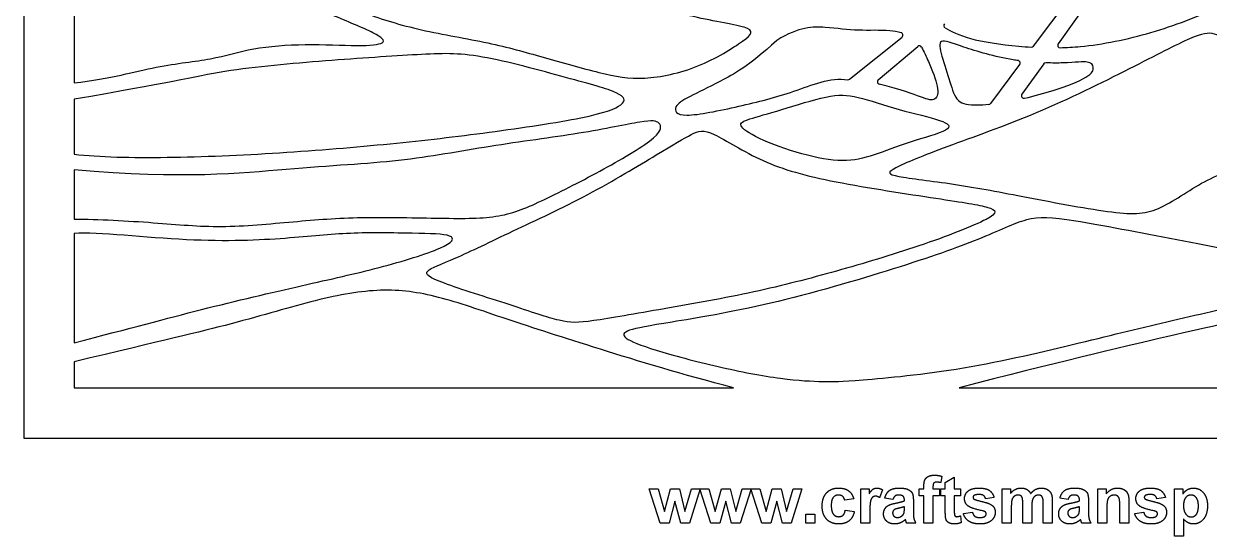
# Model space of a CAD drawing. Header units: millimetres. Extents: x -109 to 109, y -156 to 104.
# Drawn here: x -109 to 16.2, y -156.4 to -102.3 of the extents above; entities that cross this region are included whole.
import ezdxf

# ---------------------------------------------------------------- set-up
doc = ezdxf.new("R2010")
doc.units = ezdxf.units.MM
doc.header["$MEASUREMENT"] = 0
doc.layers.add('Layer 03', color=5, linetype='Continuous', true_color=0x0000ff)

msp = doc.modelspace()

# ---------------------------------------------------------------- linework, layer by layer
at = {"layer": 'Layer 03'}
for p, q in [((-109, 3.42), (-109, -146.03)), ((7.41, -94.35), (0.21, -104.41)), ((-2.38, -104.66), (4.14, -95.99)), ((-103.68, -98.5), (-103.68, -108.54)), ((-21.8, -108.15), (-16.27, -103.71)), ((-18.78, -108.2), (-14.61, -104.69)), ((-6.91, -110.7), (-3.84, -106.61)), ((-1.31, -106.54), (-3.61, -109.74)), ((-103.68, -110.26), (-103.68, -116.06)), ((-103.68, -117.72), (-103.68, -122.92)), ((-103.68, -124.42), (-103.68, -135.96)), ((-103.68, -137.98), (-103.68, -140.71)), ((-103.68, -140.71), (-34.06, -140.71)), ((-10.23, -140.71), (67.68, -140.71)), ((-109, -146.03), (109.39, -146.03)), ((-12.07, -150.06), (-12.18, -150.73)), ((-11.7, -150.71), (-10.75, -150.15)), ((-10.75, -150.15), (-10.75, -151.39)), ((-41.82, -155), (-42.97, -151.39)), ((-42.97, -151.39), (-42.03, -151.39)), ((-42.03, -151.39), (-41.35, -153.76)), ((-41.35, -153.76), (-40.71, -151.39)), ((-40.71, -151.39), (-39.78, -151.39)), ((-39.78, -151.39), (-39.19, -153.76)), ((-39.19, -153.76), (-38.5, -151.39)), ((-37.57, -151.39), (-38.72, -155)), ((-38.5, -151.39), (-37.57, -151.39)), ((-36.45, -155), (-37.6, -151.39)), ((-37.6, -151.39), (-36.66, -151.39)), ((-36.66, -151.39), (-35.98, -153.76)), ((-35.98, -153.76), (-35.34, -151.39)), ((-35.34, -151.39), (-34.41, -151.39)), ((-34.41, -151.39), (-33.82, -153.76)), ((-33.82, -153.76), (-33.13, -151.39)), ((-32.2, -151.39), (-33.35, -155)), ((-33.13, -151.39), (-32.2, -151.39)), ((-31.07, -155), (-32.23, -151.39)), ((-32.23, -151.39), (-31.29, -151.39)), ((-31.29, -151.39), (-30.61, -153.76)), ((-30.61, -153.76), (-29.97, -151.39)), ((-29.97, -151.39), (-29.04, -151.39)), ((-29.04, -151.39), (-28.45, -153.76)), ((-28.45, -153.76), (-27.76, -151.39)), ((-26.83, -151.39), (-27.98, -155)), ((-27.76, -151.39), (-26.83, -151.39)), ((-20.62, -155), (-20.62, -151.39)), ((-20.62, -151.39), (-19.73, -151.39)), ((-19.73, -151.39), (-19.73, -151.9)), ((-14.45, -151.39), (-13.96, -151.39)), ((-14.45, -152.13), (-14.45, -151.39)), ((-13.96, -151.39), (-13.96, -151.12)), ((-13, -151.14), (-13, -151.39)), ((-13, -151.39), (-12.32, -151.39)), ((-12.32, -151.39), (-12.32, -152.13)), ((-12.17, -152.13), (-12.17, -151.39)), ((-12.17, -151.39), (-11.7, -151.39)), ((-11.7, -151.39), (-11.7, -150.71)), ((-10.75, -151.39), (-10.1, -151.39)), ((-10.1, -151.39), (-10.1, -152.13)), ((-5.69, -151.39), (-4.82, -151.39)), ((-5.69, -155), (-5.69, -151.39)), ((-4.82, -151.39), (-4.82, -151.88)), ((4.41, -155), (4.41, -151.39)), ((4.41, -151.39), (5.3, -151.39)), ((5.3, -151.39), (5.3, -151.92)), ((12.49, -151.39), (13.39, -151.39)), ((12.49, -156.39), (12.49, -151.39)), ((13.39, -151.39), (13.39, -151.92)), ((-40.24, -152.68), (-40.87, -155)), ((-39.63, -155), (-40.24, -152.68)), ((-34.87, -152.68), (-35.5, -155)), ((-34.26, -155), (-34.87, -152.68)), ((-29.5, -152.68), (-30.13, -155)), ((-28.89, -155), (-29.5, -152.68)), ((-21.36, -152.44), (-22.32, -152.59)), ((-18.34, -151.48), (-18.63, -152.32)), ((-17.23, -152.5), (-18.09, -152.38)), ((-16.02, -152.65), (-16.02, -152.56)), ((-15.07, -152.69), (-15.07, -153.81)), ((-13.96, -152.13), (-14.45, -152.13)), ((-13.96, -155), (-13.96, -152.13)), ((-12.32, -152.13), (-13, -152.13)), ((-13, -152.13), (-13, -155)), ((-11.7, -152.13), (-12.17, -152.13)), ((-11.7, -153.72), (-11.7, -152.13)), ((-10.1, -152.13), (-10.75, -152.13)), ((-10.75, -152.13), (-10.75, -153.62)), ((-6.55, -152.28), (-7.44, -152.44)), ((-0.41, -152.68), (-0.41, -155)), ((1.26, -152.5), (0.4, -152.38)), ((2.46, -152.65), (2.46, -152.56)), ((3.42, -152.69), (3.42, -153.81)), ((11.54, -152.28), (10.64, -152.44)), ((-22.26, -153.64), (-21.3, -153.77)), ((-19.67, -153.88), (-19.67, -155)), ((-16.02, -153.46), (-16.02, -153.27)), ((-9.79, -153.98), (-8.83, -153.86)), ((-4.73, -153.24), (-4.73, -155)), ((-3.52, -155), (-3.52, -153.02)), ((-2.57, -153.26), (-2.57, -155)), ((-1.36, -155), (-1.36, -152.93)), ((2.46, -153.46), (2.46, -153.27)), ((5.36, -153.36), (5.36, -155)), ((6.72, -155), (6.72, -153.16)), ((7.68, -152.75), (7.68, -155)), ((8.3, -153.98), (9.25, -153.86)), ((-40.87, -155), (-41.82, -155)), ((-38.72, -155), (-39.63, -155)), ((-35.5, -155), (-36.45, -155)), ((-33.35, -155), (-34.26, -155)), ((-30.13, -155), (-31.07, -155)), ((-27.98, -155), (-28.89, -155)), ((-26.43, -155), (-26.43, -154.04)), ((-26.43, -154.04), (-25.47, -154.04)), ((-25.47, -155), (-26.43, -155)), ((-25.47, -154.04), (-25.47, -155)), ((-19.67, -155), (-20.62, -155)), ((-14.82, -155), (-15.78, -155)), ((-13, -155), (-13.96, -155)), ((-10.11, -154.23), (-10.04, -154.95)), ((-4.73, -155), (-5.69, -155)), ((-2.57, -155), (-3.52, -155)), ((-0.41, -155), (-1.36, -155)), ((3.67, -155), (2.71, -155)), ((5.36, -155), (4.41, -155)), ((7.68, -155), (6.72, -155)), ((13.45, -154.57), (13.45, -156.39)), ((13.45, -156.39), (12.49, -156.39))]:
    msp.add_line(p, q, dxfattribs=at)
for centre, start, end in [((-11.6, -102.5), 130.146, 239.7025), ((-16.44, -103.5), 308.8002, 75.5995), ((-14.44, -104.9), 31.4014, 130.146), ((-2.59, -104.5), 266.5019, 323.0636), ((0.43, -104.56), 144.412, 271.4243), ((-4.05, -106.45), 323.0636, 82.0988), ((-1.1, -106.7), 88.1693, 144.412), ((-21.97, -107.94), 261.0791, 308.8002), ((-18.61, -108.41), 130.146, 256.4471), ((-3.39, -109.9), 144.412, 283.0347), ((-7.13, -110.54), 275.4546, 323.0636)]:
    msp.add_arc(centre, 0.266, start, end, dxfattribs=at)
for points, knots in [([(0.43, -104.83), (1.12, -104.81), (4.13, -104.64), (10.09, -103.42), (17.37, -100.61), (23.06, -97.5), (28.36, -95.35), (32.51, -94.81), (34.79, -94.81), (34.96, -92.82), (35.04, -90.77), (35.02, -89.42), (35.01, -88.08), (34.87, -84.76), (34.08, -82.17), (31.12, -82.38), (23.85, -85.36), (16.23, -89.5), (11.55, -92.43), (8.34, -93.91), (7.52, -94.26)], [66.117878, 66.117878, 66.117878, 66.117878, 66.719408, 68.672264, 70.62512, 72.577976, 74.530832, 76.483688, 78.436544, 80.3894, 82.342257, 82.342257, 82.342257, 84.295113, 86.247969, 88.200825, 90.153681, 92.106537, 94.059393, 94.708924, 94.708924, 94.708924, 94.708924]), ([(-103.68, -108.54), (-99.8, -108.08), (-94.65, -106.6), (-89.04, -106.14), (-84.97, -104.8), (-79.33, -104.37), (-73.32, -104.7), (-70.54, -104.41), (-71.42, -103.45), (-76.54, -101.35), (-81.33, -99.32), (-83.82, -97.78), (-87.79, -97.61), (-93.76, -98.47), (-99.04, -99.03), (-103.68, -98.5)], [250.607344, 250.607344, 250.607344, 250.607344, 252.59235, 254.577357, 256.562363, 258.54737, 260.532377, 262.517383, 264.50239, 266.487396, 268.472403, 270.457409, 272.442416, 274.427422, 276.412428, 276.412428, 276.412428, 276.412428]), ([(-16.37, -103.24), (-16.75, -103.14), (-18.17, -102.92), (-20.86, -103.1), (-24.26, -102.62), (-27.08, -102.58), (-29.5, -104.06)], [26.658347, 26.658347, 26.658347, 26.658347, 27.146859, 28.387605, 29.62835, 30.869095, 30.869095, 30.869095, 30.869095]), ([(-11.73, -102.73), (-11.09, -103.1), (-9.38, -103.96), (-5.52, -104.55), (-3.06, -104.74), (-2.61, -104.77)], [10.994426, 10.994426, 10.994426, 10.994426, 12.77888, 14.731736, 15.160034, 15.160034, 15.160034, 15.160034]), ([(-29.5, -104.06), (-32.49, -106.81), (-35.69, -108.51), (-38.93, -110.09), (-40.47, -111), (-40.01, -112.41), (-33.33, -111), (-27.8, -109.64), (-23.81, -107.92), (-22.01, -108.21)], [30.869095, 30.869095, 30.869095, 30.869095, 32.66291, 34.456726, 36.250541, 38.044357, 39.838173, 41.631988, 43.388625, 43.388625, 43.388625, 43.388625]), ([(-14.22, -104.76), (-13.94, -105.22), (-13.36, -106.63), (-12.27, -109.14), (-12.68, -110.51), (-13.83, -110.25), (-16.29, -109.24), (-18.67, -108.67)], [2.360837, 2.360837, 2.360837, 2.360837, 3.107273, 4.348018, 5.588763, 6.829508, 7.98981, 7.98981, 7.98981, 7.98981]), ([(-4.02, -106.19), (-4.19, -106.16), (-6.31, -105.85), (-10.34, -104.62), (-12.53, -103.7), (-12.27, -104.92), (-12.05, -105.73), (-11.82, -106.55), (-11.16, -108.57), (-10.54, -110.69), (-8.97, -110.93), (-7.54, -110.84), (-7.1, -110.8)], [34.58539, 34.58539, 34.58539, 34.58539, 34.701625, 36.01992, 37.338215, 38.65651, 38.65651, 38.65651, 39.974805, 41.2931, 42.611395, 43.131027, 43.131027, 43.131027, 43.131027]), ([(-3.33, -110.16), (-2.33, -109.93), (0.27, -109.23), (3.72, -107.86), (4.05, -106.87), (3.58, -106.16), (1.8, -106.44), (-0.41, -106.45), (-1.09, -106.43)], [14.199718, 14.199718, 14.199718, 14.199718, 15.073705, 16.392, 17.710295, 19.02859, 20.346885, 20.86075, 20.86075, 20.86075, 20.86075]), ([(-34.06, -140.71), (-39.47, -139.33), (-48.88, -136.43), (-58.37, -133.4), (-65.41, -130.88), (-71.16, -130.11), (-77.87, -131.27), (-86.65, -133.98), (-94.27, -135.72), (-103.68, -137.98)], [343.252296, 343.252296, 343.252296, 343.252296, 347.129983, 351.007671, 354.885359, 358.763046, 362.640734, 366.518421, 370.396108, 370.396108, 370.396108, 370.396108])]:
    msp.add_open_spline(points, degree=3, knots=knots, dxfattribs=at)
for points, degree in [([(-60.01, -104.32), (-62.16, -103.86), (-67.33, -103.03), (-73.12, -101.22), (-78.06, -99.09), (-79.07, -98.37), (-78.9, -97.91), (-75.21, -97.87), (-68.93, -97.2), (-64.69, -96.11), (-61.21, -96.45), (-53.08, -97.58), (-44.16, -99.46), (-39.08, -101.64), (-31.55, -102.66), (-32.35, -103.77), (-37.7, -107.09), (-43.77, -108.37), (-47.86, -107.62), (-54.39, -105.77), (-57.85, -104.78), (-60.01, -104.32)], 3), ([(-11.43, -115.25), (-8.81, -114.28), (-2.22, -112), (8.4, -106.77), (14.87, -103.36), (16.63, -103.15), (18.91, -104.34), (26.93, -109.26), (31.7, -112.21), (30.66, -113.14), (27.76, -114.65), (20.77, -117.08), (15.64, -118.58), (10.67, -122.41), (6.53, -122.46), (-4.19, -120.39), (-10.76, -119.15), (-17.75, -118.37), (-17.91, -117.8), (-14.04, -116.22), (-11.43, -115.25)], 3), ([(-103.68, -116.06), (-101.01, -116.38), (-94.19, -116.51), (-81.95, -116), (-69.96, -114.98), (-60.08, -113.83), (-48.93, -112.17), (-45.29, -110.83), (-45.61, -109.62), (-50.9, -108.22), (-61.48, -105.29), (-66.58, -105.48), (-77.04, -106.18), (-88.19, -107.14), (-93.87, -108.6), (-103.68, -110.26)], 3), ([(-16.58, -111.35), (-18.18, -110.9), (-21.21, -109.81), (-23.82, -109.72), (-29.3, -111.49), (-32.74, -112.41), (-33.73, -112.91), (-31.88, -114.32), (-26.71, -116.22), (-22.34, -116.97), (-19.35, -116.28), (-15.62, -114.77), (-10.71, -113.47), (-11.63, -112.51), (-14.99, -111.8), (-16.58, -111.35)], 3), ([(-103.68, -122.92), (-101.15, -122.92), (-94.82, -123.27), (-88.38, -123.93), (-80.32, -123.15), (-73.69, -122.62), (-64.44, -122.86), (-58.53, -122.86), (-54.47, -121.12), (-47.67, -117.66), (-41.4, -113.96), (-41.82, -112.59), (-43.01, -112.41), (-49.88, -113.9), (-59.91, -115.16), (-69.1, -116.95), (-80.2, -117.42), (-91.96, -118.74), (-103.68, -117.72)], 3), ([(-42.23, -116.15), (-44.1, -117.28), (-49.39, -120.48), (-57.67, -124.3), (-63.9, -127.34), (-67.08, -128.42), (-65.81, -129.4), (-57.18, -132.09), (-51.94, -133.91), (-49.83, -133.86), (-41.69, -132.44), (-31.65, -130.67), (-23.27, -128.47), (-14.44, -125.85), (-5.84, -122.54), (-6.53, -121.65), (-11.38, -120.91), (-24.18, -118.98), (-31.15, -117.05), (-36.79, -113.29), (-38.22, -113.74), (-40.37, -115.03), (-42.23, -116.15)], 3), ([(-40.55, -133.78), (-38.06, -133.37), (-30.74, -132.21), (-16.21, -127.97), (-7.58, -124.94), (-2.96, -122.59), (0.6, -122.75), (12.94, -125.17), (24.19, -127.27), (30.28, -127.72), (30.53, -128.56), (28.6, -129.8), (21.91, -131.43), (12.15, -133.61), (3.08, -135.84), (-9.91, -138.94), (-22.03, -140.06), (-24.27, -140.09), (-28.67, -139.9), (-35.65, -138.58), (-42.92, -136.63), (-45.94, -135.4), (-45.63, -134.64), (-43.03, -134.18), (-40.55, -133.78)], 3), ([(-103.68, -135.96), (-97.66, -134.42), (-90.24, -132.39), (-79.12, -129.8), (-71.43, -128.12), (-63.95, -125.82), (-63.18, -124.49), (-67.51, -124.42), (-74.72, -124.28), (-80.66, -124.98), (-91.01, -125.47), (-101.15, -124.28), (-103.68, -124.42)], 3), ([(67.68, -140.71), (61.35, -138.12), (55.36, -134.79), (48.68, -130.22), (44.6, -127.9), (41.58, -127.41), (38.49, -127.9), (32.23, -130.15), (24.57, -132.68), (9.88, -135.56), (-10.23, -140.71)], 3), ([(-13.86, -150.44), (-13.77, -150.22), (-13.51, -150.08)], 2), ([(-13.51, -150.08), (-13.25, -149.94), (-12.86, -149.94)], 2), ([(-12.86, -149.94), (-12.46, -149.94), (-12.07, -150.06)], 2), ([(-24.23, -151.8), (-23.76, -151.3), (-22.96, -151.3)], 2), ([(-22.96, -151.3), (-22.31, -151.3), (-21.92, -151.58)], 2), ([(-19.73, -151.9), (-19.51, -151.54), (-19.34, -151.42)], 2), ([(-19.34, -151.42), (-19.16, -151.3), (-18.94, -151.3)], 2), ([(-18.94, -151.3), (-18.63, -151.3), (-18.34, -151.48)], 2), ([(-17.6, -151.56), (-17.25, -151.3), (-16.56, -151.3)], 2), ([(-16.56, -151.3), (-15.93, -151.3), (-15.62, -151.45)], 2), ([(-15.62, -151.45), (-15.32, -151.6), (-15.19, -151.83)], 2), ([(-13.96, -151.12), (-13.96, -150.67), (-13.86, -150.44)], 2), ([(-12.91, -150.77), (-13, -150.87), (-13, -151.14)], 2), ([(-12.62, -150.68), (-12.82, -150.68), (-12.91, -150.77)], 2), ([(-12.18, -150.73), (-12.41, -150.68), (-12.62, -150.68)], 2), ([(-9.3, -151.62), (-8.93, -151.3), (-8.15, -151.3)], 2), ([(-8.15, -151.3), (-7.41, -151.3), (-7.05, -151.55)], 2), ([(-4.82, -151.88), (-4.35, -151.3), (-3.7, -151.3)], 2), ([(-3.7, -151.3), (-3.35, -151.3), (-3.1, -151.44)], 2), ([(-3.1, -151.44), (-2.84, -151.59), (-2.68, -151.88)], 2), ([(-2.68, -151.88), (-2.44, -151.59), (-2.17, -151.44)], 2), ([(-2.17, -151.44), (-1.9, -151.3), (-1.58, -151.3)], 2), ([(-1.58, -151.3), (-1.19, -151.3), (-0.91, -151.46)], 2), ([(0.89, -151.56), (1.24, -151.3), (1.93, -151.3)], 2), ([(1.93, -151.3), (2.56, -151.3), (2.86, -151.45)], 2), ([(2.86, -151.45), (3.17, -151.6), (3.29, -151.83)], 2), ([(5.3, -151.92), (5.77, -151.3), (6.48, -151.3)], 2), ([(6.48, -151.3), (6.79, -151.3), (7.05, -151.41)], 2), ([(7.05, -151.41), (7.31, -151.52), (7.44, -151.7)], 2), ([(8.79, -151.62), (9.16, -151.3), (9.94, -151.3)], 2), ([(9.94, -151.3), (10.68, -151.3), (11.04, -151.55)], 2), ([(13.85, -151.47), (14.14, -151.3), (14.5, -151.3)], 2), ([(14.5, -151.3), (15.12, -151.3), (15.55, -151.79)], 2), ([(-24.7, -153.2), (-24.7, -152.3), (-24.23, -151.8)], 2), ([(-23.53, -152.29), (-23.74, -152.54), (-23.74, -153.13)], 2), ([(-22.97, -152.04), (-23.32, -152.04), (-23.53, -152.29)], 2), ([(-22.53, -152.18), (-22.7, -152.04), (-22.97, -152.04)], 2), ([(-22.32, -152.59), (-22.37, -152.32), (-22.53, -152.18)], 2), ([(-21.92, -151.58), (-21.53, -151.86), (-21.36, -152.44)], 2), ([(-19.59, -152.67), (-19.67, -152.96), (-19.67, -153.88)], 2), ([(-19.38, -152.27), (-19.51, -152.38), (-19.59, -152.67)], 2), ([(-19.06, -152.16), (-19.25, -152.16), (-19.38, -152.27)], 2), ([(-18.63, -152.32), (-18.86, -152.16), (-19.06, -152.16)], 2), ([(-18.09, -152.38), (-17.95, -151.83), (-17.6, -151.56)], 2), ([(-17.01, -152.14), (-17.14, -152.24), (-17.23, -152.5)], 2), ([(-16.64, -152.04), (-16.88, -152.04), (-17.01, -152.14)], 2), ([(-16.93, -152.89), (-16.28, -152.76), (-16.02, -152.65)], 2), ([(-16.15, -152.16), (-16.28, -152.04), (-16.64, -152.04)], 2), ([(-16.02, -152.56), (-16.02, -152.28), (-16.15, -152.16)], 2), ([(-15.19, -151.83), (-15.07, -152.07), (-15.07, -152.69)], 2), ([(-9.67, -152.41), (-9.67, -151.94), (-9.3, -151.62)], 2), ([(-9.24, -153.23), (-9.67, -152.94), (-9.67, -152.41)], 2), ([(-8.66, -152.08), (-8.77, -152.16), (-8.77, -152.28)], 2), ([(-8.77, -152.28), (-8.77, -152.38), (-8.68, -152.46)], 2), ([(-8.68, -152.46), (-8.55, -152.55), (-7.79, -152.73)], 2), ([(-8.12, -151.98), (-8.5, -151.98), (-8.66, -152.08)], 2), ([(-7.66, -152.09), (-7.82, -151.98), (-8.12, -151.98)], 2), ([(-7.44, -152.44), (-7.5, -152.21), (-7.66, -152.09)], 2), ([(-7.05, -151.55), (-6.69, -151.8), (-6.55, -152.28)], 2), ([(-4.65, -152.5), (-4.73, -152.72), (-4.73, -153.24)], 2), ([(-4.41, -152.16), (-4.58, -152.28), (-4.65, -152.5)], 2), ([(-4.01, -152.04), (-4.23, -152.04), (-4.41, -152.16)], 2), ([(-3.73, -152.11), (-3.83, -152.04), (-4.01, -152.04)], 2), ([(-3.57, -152.34), (-3.62, -152.19), (-3.73, -152.11)], 2), ([(-3.52, -153.02), (-3.52, -152.49), (-3.57, -152.34)], 2), ([(-2.49, -152.52), (-2.57, -152.75), (-2.57, -153.26)], 2), ([(-2.24, -152.16), (-2.41, -152.28), (-2.49, -152.52)], 2), ([(-1.87, -152.04), (-2.06, -152.04), (-2.24, -152.16)], 2), ([(-1.46, -152.24), (-1.59, -152.04), (-1.87, -152.04)], 2), ([(-1.36, -152.93), (-1.36, -152.4), (-1.46, -152.24)], 2), ([(-0.91, -151.46), (-0.64, -151.62), (-0.51, -151.93)], 2), ([(-0.51, -151.93), (-0.41, -152.17), (-0.41, -152.68)], 2), ([(0.4, -152.38), (0.54, -151.83), (0.89, -151.56)], 2), ([(1.48, -152.14), (1.34, -152.24), (1.26, -152.5)], 2), ([(1.85, -152.04), (1.61, -152.04), (1.48, -152.14)], 2), ([(1.56, -152.89), (2.21, -152.76), (2.46, -152.65)], 2), ([(2.33, -152.16), (2.21, -152.04), (1.85, -152.04)], 2), ([(2.46, -152.56), (2.46, -152.28), (2.33, -152.16)], 2), ([(3.29, -151.83), (3.42, -152.07), (3.42, -152.69)], 2), ([(5.44, -152.53), (5.36, -152.76), (5.36, -153.36)], 2), ([(5.7, -152.17), (5.51, -152.31), (5.44, -152.53)], 2), ([(6.14, -152.04), (5.9, -152.04), (5.7, -152.17)], 2), ([(6.47, -152.13), (6.33, -152.04), (6.14, -152.04)], 2), ([(6.66, -152.4), (6.6, -152.23), (6.47, -152.13)], 2), ([(6.72, -153.16), (6.72, -152.57), (6.66, -152.4)], 2), ([(7.44, -151.7), (7.57, -151.88), (7.63, -152.1)], 2), ([(7.63, -152.1), (7.68, -152.33), (7.68, -152.75)], 2), ([(8.42, -152.41), (8.42, -151.94), (8.79, -151.62)], 2), ([(8.85, -153.23), (8.42, -152.94), (8.42, -152.41)], 2), ([(9.42, -152.08), (9.31, -152.16), (9.31, -152.28)], 2), ([(9.31, -152.28), (9.31, -152.38), (9.41, -152.46)], 2), ([(9.41, -152.46), (9.54, -152.55), (10.3, -152.73)], 2), ([(9.96, -151.98), (9.59, -151.98), (9.42, -152.08)], 2), ([(10.42, -152.09), (10.26, -151.98), (9.96, -151.98)], 2), ([(10.64, -152.44), (10.58, -152.21), (10.42, -152.09)], 2), ([(11.04, -151.55), (11.4, -151.8), (11.54, -152.28)], 2), ([(13.39, -151.92), (13.56, -151.65), (13.85, -151.47)], 2), ([(13.68, -152.31), (13.45, -152.59), (13.45, -153.13)], 2), ([(14.25, -152.04), (13.9, -152.04), (13.68, -152.31)], 2), ([(14.8, -152.32), (14.58, -152.04), (14.25, -152.04)], 2), ([(15.02, -153.18), (15.02, -152.6), (14.8, -152.32)], 2), ([(15.55, -151.79), (15.98, -152.29), (15.98, -153.17)], 2), ([(-24.23, -154.59), (-24.7, -154.09), (-24.7, -153.2)], 2), ([(-23.74, -153.13), (-23.74, -153.78), (-23.53, -154.05)], 2), ([(-22.5, -154.17), (-22.33, -154.02), (-22.26, -153.64)], 2), ([(-21.3, -153.77), (-21.45, -154.42), (-21.86, -154.76)], 2), ([(-18.22, -154.02), (-18.22, -153.72), (-18.07, -153.48)], 2), ([(-18.07, -153.48), (-17.93, -153.24), (-17.67, -153.11)], 2), ([(-17.67, -153.11), (-17.42, -152.98), (-16.93, -152.89)], 2), ([(-17.08, -153.58), (-17.26, -153.72), (-17.26, -153.92)], 2), ([(-17.26, -153.92), (-17.26, -154.12), (-17.12, -154.27)], 2), ([(-16.58, -153.42), (-16.96, -153.5), (-17.08, -153.58)], 2), ([(-16.02, -153.27), (-16.2, -153.33), (-16.58, -153.42)], 2), ([(-16.28, -154.24), (-16.11, -154.11), (-16.06, -153.93)], 2), ([(-16.06, -153.93), (-16.02, -153.8), (-16.02, -153.46)], 2), ([(-15.07, -153.81), (-15.07, -154.29), (-15.02, -154.51)], 2), ([(-11.67, -154.4), (-11.7, -154.23), (-11.7, -153.72)], 2), ([(-10.75, -153.62), (-10.75, -154.07), (-10.73, -154.15)], 2), ([(-7.77, -153.7), (-8.93, -153.45), (-9.24, -153.23)], 2), ([(-8.83, -153.86), (-8.77, -154.13), (-8.59, -154.27)], 2), ([(-7.79, -152.73), (-7.03, -152.91), (-6.72, -153.16)], 2), ([(-7.45, -153.83), (-7.52, -153.76), (-7.77, -153.7)], 2), ([(-7.38, -154.02), (-7.38, -153.91), (-7.45, -153.83)], 2), ([(-6.43, -153.87), (-6.43, -154.37), (-6.84, -154.73)], 2), ([(-6.72, -153.16), (-6.43, -153.42), (-6.43, -153.87)], 2), ([(0.27, -154.02), (0.27, -153.72), (0.41, -153.48)], 2), ([(0.41, -153.48), (0.56, -153.24), (0.81, -153.11)], 2), ([(0.81, -153.11), (1.07, -152.98), (1.56, -152.89)], 2), ([(1.41, -153.58), (1.23, -153.72), (1.23, -153.92)], 2), ([(1.23, -153.92), (1.23, -154.12), (1.37, -154.27)], 2), ([(1.91, -153.42), (1.52, -153.5), (1.41, -153.58)], 2), ([(2.46, -153.27), (2.29, -153.33), (1.91, -153.42)], 2), ([(2.21, -154.24), (2.38, -154.11), (2.43, -153.93)], 2), ([(2.43, -153.93), (2.46, -153.8), (2.46, -153.46)], 2), ([(3.42, -153.81), (3.42, -154.29), (3.47, -154.51)], 2), ([(10.32, -153.7), (9.16, -153.45), (8.85, -153.23)], 2), ([(9.25, -153.86), (9.31, -154.13), (9.5, -154.27)], 2), ([(10.3, -152.73), (11.06, -152.91), (11.36, -153.16)], 2), ([(10.64, -153.83), (10.56, -153.76), (10.32, -153.7)], 2), ([(10.7, -154.02), (10.7, -153.91), (10.64, -153.83)], 2), ([(11.66, -153.87), (11.66, -154.37), (11.25, -154.73)], 2), ([(11.36, -153.16), (11.66, -153.42), (11.66, -153.87)], 2), ([(13.45, -153.13), (13.45, -153.76), (13.69, -154.05)], 2), ([(14.81, -154.08), (15.02, -153.81), (15.02, -153.18)], 2), ([(15.98, -153.17), (15.98, -154.08), (15.55, -154.59)], 2), ([(-22.97, -155.09), (-23.76, -155.09), (-24.23, -154.59)], 2), ([(-23.53, -154.05), (-23.31, -154.32), (-22.95, -154.32)], 2), ([(-21.86, -154.76), (-22.27, -155.09), (-22.97, -155.09)], 2), ([(-22.95, -154.32), (-22.68, -154.32), (-22.5, -154.17)], 2), ([(-17.9, -154.79), (-18.22, -154.49), (-18.22, -154.02)], 2), ([(-17.02, -155.09), (-17.58, -155.09), (-17.9, -154.79)], 2), ([(-17.12, -154.27), (-16.97, -154.41), (-16.75, -154.41)], 2), ([(-16.43, -154.97), (-16.7, -155.09), (-17.02, -155.09)], 2), ([(-16.75, -154.41), (-16.5, -154.41), (-16.28, -154.24)], 2), ([(-15.9, -154.61), (-16.15, -154.85), (-16.43, -154.97)], 2), ([(-15.87, -154.72), (-15.89, -154.64), (-15.9, -154.61)], 2), ([(-15.78, -155), (-15.81, -154.91), (-15.87, -154.72)], 2), ([(-15.02, -154.51), (-14.96, -154.74), (-14.82, -155)], 2), ([(-11.54, -154.78), (-11.64, -154.64), (-11.67, -154.4)], 2), ([(-11.24, -155), (-11.45, -154.92), (-11.54, -154.78)], 2), ([(-10.78, -155.09), (-11.04, -155.09), (-11.24, -155)], 2), ([(-10.04, -154.95), (-10.37, -155.09), (-10.78, -155.09)], 2), ([(-10.73, -154.15), (-10.71, -154.22), (-10.65, -154.27)], 2), ([(-10.65, -154.27), (-10.58, -154.32), (-10.49, -154.32)], 2), ([(-10.49, -154.32), (-10.36, -154.32), (-10.11, -154.23)], 2), ([(-9.23, -154.79), (-9.66, -154.49), (-9.79, -153.98)], 2), ([(-8.06, -155.09), (-8.8, -155.09), (-9.23, -154.79)], 2), ([(-8.59, -154.27), (-8.4, -154.41), (-8.06, -154.41)], 2), ([(-8.06, -154.41), (-7.69, -154.41), (-7.51, -154.28)], 2), ([(-6.84, -154.73), (-7.25, -155.09), (-8.06, -155.09)], 2), ([(-7.51, -154.28), (-7.38, -154.18), (-7.38, -154.02)], 2), ([(0.59, -154.79), (0.27, -154.49), (0.27, -154.02)], 2), ([(1.47, -155.09), (0.91, -155.09), (0.59, -154.79)], 2), ([(1.37, -154.27), (1.51, -154.41), (1.74, -154.41)], 2), ([(2.06, -154.97), (1.78, -155.09), (1.47, -155.09)], 2), ([(1.74, -154.41), (1.98, -154.41), (2.21, -154.24)], 2), ([(2.58, -154.61), (2.34, -154.85), (2.06, -154.97)], 2), ([(2.62, -154.72), (2.59, -154.64), (2.58, -154.61)], 2), ([(2.71, -155), (2.67, -154.91), (2.62, -154.72)], 2), ([(3.47, -154.51), (3.52, -154.74), (3.67, -155)], 2), ([(8.86, -154.79), (8.43, -154.49), (8.3, -153.98)], 2), ([(10.02, -155.09), (9.29, -155.09), (8.86, -154.79)], 2), ([(9.5, -154.27), (9.69, -154.41), (10.02, -154.41)], 2), ([(10.02, -154.41), (10.39, -154.41), (10.58, -154.28)], 2), ([(11.25, -154.73), (10.83, -155.09), (10.02, -155.09)], 2), ([(10.58, -154.28), (10.7, -154.18), (10.7, -154.02)], 2), ([(13.96, -154.97), (13.72, -154.86), (13.45, -154.57)], 2), ([(13.69, -154.05), (13.92, -154.35), (14.26, -154.35)], 2), ([(14.49, -155.09), (14.19, -155.09), (13.96, -154.97)], 2), ([(14.26, -154.35), (14.59, -154.35), (14.81, -154.08)], 2), ([(15.55, -154.59), (15.11, -155.09), (14.49, -155.09)], 2)]:
    msp.add_open_spline(points, degree=degree, dxfattribs=at)

doc.saveas('drawing.dxf')
